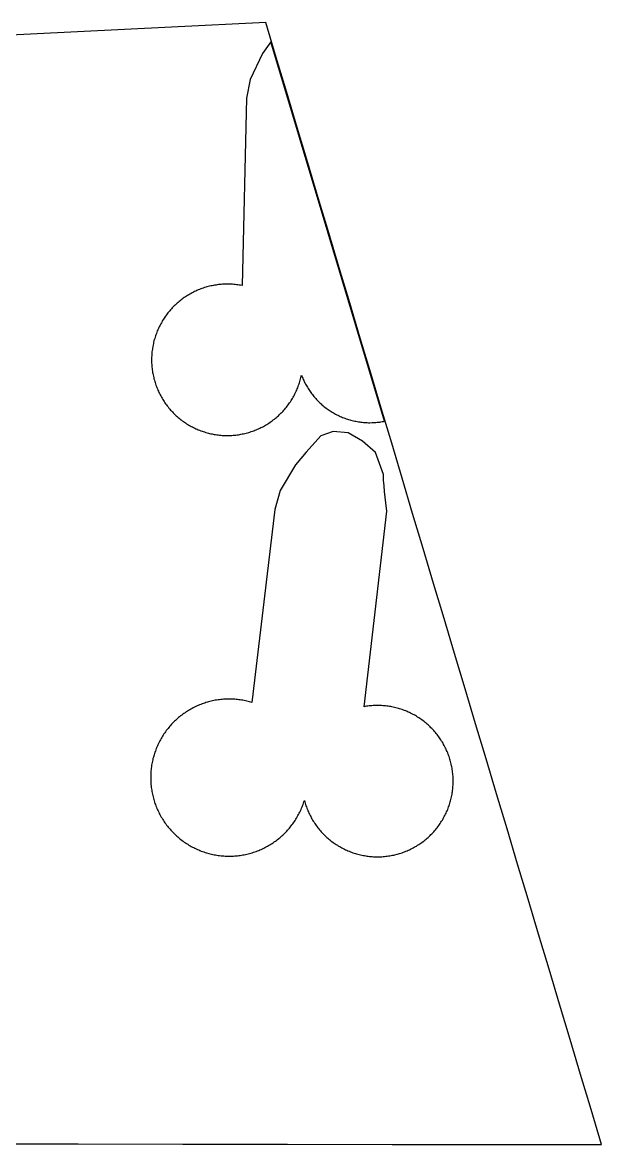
# Model space of a CAD drawing. Extents: x -246 to 246, y -104 to 199.
# Drawn here: x -198.97 to -189.15, y 159.18 to 178.22 of the extents above; entities that cross this region are included whole.
import ezdxf

# ---------------------------------------------------------------- set-up
doc = ezdxf.new("R2010")
doc.units = 0
doc.layers.add('Add_Red', color=1, linetype='Continuous')
doc.layers.add('Outline_Red', color=1, linetype='Continuous')

msp = doc.modelspace()

# ---------------------------------------------------------------- linework, layer by layer
at = {"layer": 'Add_Red'}
for points in [[(-195.464, 171.213), (-195.441, 171.213), (-195.419, 171.214), (-195.397, 171.216), (-195.374, 171.218), (-195.352, 171.22), (-195.33, 171.223), (-195.307, 171.226), (-195.285, 171.229), (-195.263, 171.233), (-195.241, 171.238), (-195.219, 171.242), (-195.197, 171.247), (-195.176, 171.253), (-195.154, 171.258), (-195.132, 171.265), (-195.111, 171.271), (-195.09, 171.278), (-195.068, 171.285), (-195.047, 171.293), (-195.026, 171.301), (-195.006, 171.309), (-194.985, 171.318), (-194.965, 171.327), (-194.944, 171.336), (-194.924, 171.346), (-194.904, 171.356), (-194.884, 171.367), (-194.865, 171.378), (-194.845, 171.389), (-194.826, 171.4), (-194.807, 171.412), (-194.788, 171.424), (-194.77, 171.437), (-194.751, 171.45), (-194.733, 171.463), (-194.715, 171.476), (-194.697, 171.49), (-194.68, 171.504), (-194.663, 171.519), (-194.646, 171.533), (-194.629, 171.548), (-194.613, 171.564), (-194.597, 171.579), (-194.581, 171.595), (-194.565, 171.611), (-194.55, 171.627), (-194.535, 171.644), (-194.52, 171.661), (-194.506, 171.678), (-194.492, 171.696), (-194.478, 171.713), (-194.464, 171.731), (-194.451, 171.749), (-194.438, 171.768), (-194.426, 171.786), (-194.413, 171.805), (-194.401, 171.824), (-194.39, 171.843), (-194.379, 171.862), (-194.368, 171.882), (-194.357, 171.902), (-194.347, 171.922), (-194.337, 171.942), (-194.328, 171.962), (-194.318, 171.983), (-194.31, 172.003), (-194.301, 172.024), (-194.293, 172.045), (-194.285, 172.066), (-194.278, 172.087), (-194.271, 172.108), (-194.265, 172.13), (-194.258, 172.151), (-194.253, 172.173), (-194.247, 172.195), (-194.242, 172.217), (-194.237, 172.239), (-194.224, 172.204), (-194.216, 172.184), (-194.207, 172.164), (-194.198, 172.144), (-194.189, 172.125), (-194.179, 172.106), (-194.169, 172.086), (-194.159, 172.067), (-194.148, 172.049), (-194.137, 172.03), (-194.126, 172.012), (-194.114, 171.993), (-194.102, 171.975), (-194.09, 171.958), (-194.078, 171.94), (-194.065, 171.923), (-194.052, 171.906), (-194.038, 171.889), (-194.025, 171.872), (-194.011, 171.856), (-193.996, 171.839), (-193.982, 171.824), (-193.967, 171.808), (-193.952, 171.793), (-193.936, 171.777), (-193.921, 171.763), (-193.905, 171.748), (-193.889, 171.734), (-193.872, 171.72), (-193.855, 171.706), (-193.839, 171.692), (-193.821, 171.679), (-193.804, 171.666), (-193.786, 171.654), (-193.769, 171.642), (-193.751, 171.63), (-193.732, 171.618), (-193.714, 171.607), (-193.695, 171.596), (-193.677, 171.585), (-193.658, 171.575), (-193.639, 171.565), (-193.619, 171.555), (-193.6, 171.546), (-193.58, 171.537), (-193.56, 171.529), (-193.54, 171.52), (-193.52, 171.512), (-193.5, 171.505), (-193.48, 171.498), (-193.459, 171.491), (-193.439, 171.484), (-193.418, 171.478), (-193.397, 171.472), (-193.376, 171.467), (-193.355, 171.462), (-193.334, 171.457), (-193.313, 171.453), (-193.292, 171.449), (-193.27, 171.445), (-193.249, 171.442), (-193.228, 171.439), (-193.206, 171.437), (-193.185, 171.435), (-193.163, 171.433), (-193.142, 171.432), (-193.12, 171.431), (-193.099, 171.43), (-193.077, 171.43), (-193.039, 171.431), (-193.018, 171.432), (-192.996, 171.433), (-192.975, 171.434), (-192.953, 171.436), (-192.932, 171.439), (-192.91, 171.441), (-192.889, 171.445), (-192.868, 171.448), (-192.847, 171.452), (-192.829, 171.455), (-194.755, 177.895), (-194.897, 177.692), (-195.109, 177.252), (-195.168, 176.934), (-195.244, 173.756), (-195.272, 173.761), (-195.295, 173.765), (-195.317, 173.768), (-195.339, 173.771), (-195.361, 173.774), (-195.384, 173.776), (-195.406, 173.778), (-195.428, 173.779), (-195.451, 173.78), (-195.473, 173.78), (-195.495, 173.781), (-195.531, 173.78), (-195.554, 173.779), (-195.576, 173.778), (-195.598, 173.777), (-195.621, 173.775), (-195.643, 173.772), (-195.665, 173.769), (-195.687, 173.766), (-195.71, 173.763), (-195.732, 173.759), (-195.754, 173.754), (-195.776, 173.75), (-195.797, 173.745), (-195.819, 173.739), (-195.841, 173.733), (-195.862, 173.727), (-195.884, 173.721), (-195.905, 173.714), (-195.926, 173.706), (-195.947, 173.699), (-195.968, 173.69), (-195.989, 173.682), (-196.01, 173.673), (-196.03, 173.664), (-196.05, 173.655), (-196.07, 173.645), (-196.09, 173.635), (-196.11, 173.624), (-196.13, 173.613), (-196.149, 173.602), (-196.168, 173.59), (-196.187, 173.578), (-196.206, 173.566), (-196.225, 173.554), (-196.243, 173.541), (-196.261, 173.527), (-196.279, 173.514), (-196.297, 173.5), (-196.314, 173.486), (-196.331, 173.472), (-196.348, 173.457), (-196.365, 173.442), (-196.381, 173.426), (-196.397, 173.411), (-196.413, 173.395), (-196.429, 173.379), (-196.444, 173.362), (-196.459, 173.346), (-196.473, 173.329), (-196.488, 173.312), (-196.502, 173.294), (-196.516, 173.276), (-196.529, 173.259), (-196.542, 173.24), (-196.555, 173.222), (-196.568, 173.203), (-196.58, 173.185), (-196.592, 173.166), (-196.603, 173.146), (-196.614, 173.127), (-196.625, 173.107), (-196.636, 173.087), (-196.646, 173.067), (-196.656, 173.047), (-196.665, 173.027), (-196.674, 173.006), (-196.683, 172.986), (-196.691, 172.965), (-196.699, 172.944), (-196.707, 172.923), (-196.714, 172.902), (-196.721, 172.88), (-196.727, 172.859), (-196.734, 172.837), (-196.739, 172.816), (-196.745, 172.794), (-196.75, 172.772), (-196.754, 172.75), (-196.76, 172.719), (-196.764, 172.697), (-196.767, 172.675), (-196.77, 172.653), (-196.773, 172.631), (-196.775, 172.608), (-196.777, 172.586), (-196.778, 172.564), (-196.779, 172.541), (-196.78, 172.519), (-196.78, 172.496), (-196.779, 172.463), (-196.779, 172.44), (-196.777, 172.418), (-196.776, 172.395), (-196.774, 172.373), (-196.771, 172.351), (-196.769, 172.329), (-196.766, 172.306), (-196.762, 172.284), (-196.758, 172.262), (-196.754, 172.24), (-196.749, 172.218), (-196.744, 172.196), (-196.739, 172.175), (-196.733, 172.153), (-196.727, 172.131), (-196.72, 172.11), (-196.713, 172.089), (-196.706, 172.068), (-196.698, 172.046), (-196.69, 172.026), (-196.682, 172.005), (-196.673, 171.984), (-196.664, 171.964), (-196.655, 171.943), (-196.645, 171.923), (-196.635, 171.903), (-196.624, 171.883), (-196.613, 171.864), (-196.602, 171.844), (-196.59, 171.825), (-196.579, 171.806), (-196.566, 171.787), (-196.554, 171.769), (-196.541, 171.75), (-196.528, 171.732), (-196.514, 171.714), (-196.5, 171.697), (-196.486, 171.679), (-196.472, 171.662), (-196.457, 171.645), (-196.442, 171.629), (-196.427, 171.612), (-196.411, 171.596), (-196.395, 171.58), (-196.379, 171.565), (-196.363, 171.549), (-196.346, 171.534), (-196.329, 171.52), (-196.312, 171.505), (-196.295, 171.491), (-196.277, 171.477), (-196.259, 171.464), (-196.241, 171.451), (-196.223, 171.438), (-196.204, 171.425), (-196.185, 171.413), (-196.166, 171.401), (-196.147, 171.39), (-196.128, 171.379), (-196.108, 171.368), (-196.088, 171.357), (-196.068, 171.347), (-196.048, 171.337), (-196.028, 171.328), (-196.007, 171.319), (-195.987, 171.31), (-195.966, 171.301), (-195.945, 171.293), (-195.924, 171.286), (-195.903, 171.278), (-195.881, 171.272), (-195.86, 171.265), (-195.838, 171.259), (-195.817, 171.253), (-195.795, 171.248), (-195.773, 171.243), (-195.751, 171.238), (-195.718, 171.232), (-195.696, 171.228), (-195.674, 171.225), (-195.652, 171.222), (-195.63, 171.219), (-195.607, 171.217), (-195.585, 171.215), (-195.563, 171.214), (-195.54, 171.213), (-195.518, 171.212), (-195.495, 171.212), (-195.464, 171.213)], [(-192.917, 164.064), (-192.895, 164.065), (-192.873, 164.066), (-192.85, 164.068), (-192.828, 164.07), (-192.806, 164.072), (-192.783, 164.075), (-192.761, 164.078), (-192.739, 164.081), (-192.717, 164.085), (-192.695, 164.089), (-192.673, 164.094), (-192.651, 164.099), (-192.615, 164.108), (-192.593, 164.114), (-192.572, 164.12), (-192.551, 164.127), (-192.529, 164.134), (-192.508, 164.141), (-192.487, 164.149), (-192.466, 164.158), (-192.446, 164.166), (-192.425, 164.175), (-192.405, 164.184), (-192.385, 164.194), (-192.365, 164.204), (-192.345, 164.214), (-192.325, 164.225), (-192.305, 164.236), (-192.286, 164.247), (-192.267, 164.259), (-192.248, 164.271), (-192.229, 164.284), (-192.211, 164.296), (-192.193, 164.309), (-192.175, 164.323), (-192.157, 164.336), (-192.139, 164.35), (-192.122, 164.364), (-192.105, 164.379), (-192.088, 164.394), (-192.072, 164.409), (-192.056, 164.424), (-192.04, 164.44), (-192.024, 164.456), (-192.008, 164.472), (-191.993, 164.489), (-191.978, 164.506), (-191.964, 164.523), (-191.95, 164.54), (-191.936, 164.557), (-191.922, 164.575), (-191.909, 164.593), (-191.896, 164.611), (-191.883, 164.63), (-191.871, 164.649), (-191.859, 164.667), (-191.847, 164.687), (-191.836, 164.706), (-191.825, 164.725), (-191.814, 164.745), (-191.804, 164.765), (-191.794, 164.785), (-191.784, 164.805), (-191.775, 164.826), (-191.766, 164.846), (-191.757, 164.867), (-191.749, 164.888), (-191.741, 164.909), (-191.734, 164.93), (-191.726, 164.951), (-191.72, 164.972), (-191.713, 164.994), (-191.707, 165.015), (-191.702, 165.037), (-191.697, 165.059), (-191.692, 165.081), (-191.687, 165.103), (-191.683, 165.125), (-191.679, 165.147), (-191.676, 165.169), (-191.673, 165.191), (-191.671, 165.214), (-191.669, 165.236), (-191.667, 165.258), (-191.665, 165.281), (-191.664, 165.303), (-191.664, 165.325), (-191.664, 165.348), (-191.664, 165.388), (-191.665, 165.41), (-191.666, 165.433), (-191.668, 165.455), (-191.67, 165.477), (-191.673, 165.5), (-191.675, 165.522), (-191.679, 165.544), (-191.682, 165.566), (-191.686, 165.588), (-191.691, 165.61), (-191.697, 165.636), (-191.702, 165.658), (-191.707, 165.68), (-191.713, 165.702), (-191.72, 165.723), (-191.726, 165.744), (-191.734, 165.766), (-191.741, 165.787), (-191.749, 165.808), (-191.757, 165.829), (-191.766, 165.849), (-191.775, 165.87), (-191.784, 165.89), (-191.794, 165.91), (-191.804, 165.93), (-191.814, 165.95), (-191.825, 165.97), (-191.836, 165.99), (-191.847, 166.009), (-191.859, 166.028), (-191.871, 166.047), (-191.883, 166.066), (-191.896, 166.084), (-191.909, 166.102), (-191.922, 166.12), (-191.936, 166.138), (-191.95, 166.156), (-191.964, 166.173), (-191.978, 166.19), (-191.993, 166.207), (-192.008, 166.223), (-192.024, 166.239), (-192.04, 166.255), (-192.056, 166.271), (-192.072, 166.287), (-192.088, 166.302), (-192.105, 166.316), (-192.122, 166.331), (-192.139, 166.345), (-192.157, 166.359), (-192.175, 166.373), (-192.193, 166.386), (-192.211, 166.399), (-192.229, 166.412), (-192.248, 166.424), (-192.267, 166.436), (-192.286, 166.448), (-192.305, 166.459), (-192.325, 166.47), (-192.345, 166.481), (-192.365, 166.491), (-192.385, 166.501), (-192.405, 166.511), (-192.425, 166.52), (-192.446, 166.529), (-192.466, 166.538), (-192.487, 166.546), (-192.508, 166.554), (-192.529, 166.561), (-192.551, 166.569), (-192.572, 166.575), (-192.593, 166.582), (-192.615, 166.588), (-192.637, 166.593), (-192.659, 166.598), (-192.68, 166.603), (-192.702, 166.608), (-192.724, 166.612), (-192.746, 166.616), (-192.769, 166.619), (-192.791, 166.622), (-192.813, 166.624), (-192.835, 166.626), (-192.858, 166.628), (-192.88, 166.63), (-192.902, 166.631), (-192.925, 166.631), (-192.947, 166.631), (-192.976, 166.631), (-192.998, 166.63), (-193.02, 166.629), (-193.043, 166.628), (-193.065, 166.626), (-193.087, 166.624), (-193.11, 166.621), (-193.132, 166.618), (-193.154, 166.615), (-193.176, 166.611), (-192.787, 169.929), (-192.807, 170.071), (-192.819, 170.166), (-192.829, 170.262), (-192.837, 170.357), (-192.844, 170.453), (-192.848, 170.548), (-192.982, 170.925), (-193.201, 171.118), (-193.445, 171.257), (-193.697, 171.278), (-193.907, 171.207), (-194.157, 170.929), (-194.337, 170.716), (-194.6, 170.282), (-194.691, 169.959), (-195.079, 166.684), (-195.118, 166.694), (-195.14, 166.7), (-195.163, 166.706), (-195.185, 166.711), (-195.208, 166.715), (-195.231, 166.72), (-195.254, 166.723), (-195.277, 166.727), (-195.3, 166.73), (-195.323, 166.733), (-195.346, 166.735), (-195.37, 166.737), (-195.393, 166.738), (-195.416, 166.739), (-195.439, 166.74), (-195.463, 166.74), (-195.49, 166.74), (-195.514, 166.739), (-195.537, 166.738), (-195.56, 166.736), (-195.583, 166.734), (-195.606, 166.732), (-195.63, 166.729), (-195.653, 166.726), (-195.676, 166.723), (-195.699, 166.719), (-195.721, 166.715), (-195.744, 166.71), (-195.767, 166.705), (-195.789, 166.699), (-195.812, 166.693), (-195.834, 166.687), (-195.857, 166.68), (-195.879, 166.673), (-195.901, 166.666), (-195.923, 166.658), (-195.944, 166.65), (-195.966, 166.641), (-195.988, 166.632), (-196.009, 166.623), (-196.03, 166.613), (-196.051, 166.603), (-196.072, 166.593), (-196.092, 166.582), (-196.113, 166.571), (-196.133, 166.559), (-196.153, 166.547), (-196.173, 166.535), (-196.192, 166.522), (-196.212, 166.509), (-196.231, 166.496), (-196.25, 166.483), (-196.268, 166.469), (-196.287, 166.454), (-196.305, 166.44), (-196.323, 166.425), (-196.34, 166.41), (-196.358, 166.394), (-196.375, 166.379), (-196.392, 166.363), (-196.408, 166.346), (-196.424, 166.33), (-196.44, 166.313), (-196.456, 166.295), (-196.471, 166.278), (-196.486, 166.26), (-196.501, 166.242), (-196.516, 166.224), (-196.53, 166.206), (-196.543, 166.187), (-196.557, 166.168), (-196.57, 166.149), (-196.583, 166.129), (-196.595, 166.109), (-196.607, 166.09), (-196.619, 166.07), (-196.63, 166.049), (-196.641, 166.029), (-196.652, 166.008), (-196.662, 165.987), (-196.672, 165.966), (-196.682, 165.945), (-196.691, 165.924), (-196.7, 165.902), (-196.708, 165.88), (-196.716, 165.859), (-196.724, 165.837), (-196.731, 165.815), (-196.738, 165.792), (-196.75, 165.752), (-196.756, 165.73), (-196.761, 165.707), (-196.766, 165.684), (-196.771, 165.662), (-196.775, 165.639), (-196.779, 165.616), (-196.782, 165.593), (-196.785, 165.57), (-196.788, 165.547), (-196.79, 165.523), (-196.792, 165.5), (-196.793, 165.477), (-196.794, 165.454), (-196.795, 165.431), (-196.795, 165.407), (-196.795, 165.381), (-196.794, 165.358), (-196.793, 165.335), (-196.792, 165.312), (-196.79, 165.289), (-196.788, 165.265), (-196.785, 165.242), (-196.782, 165.219), (-196.778, 165.196), (-196.774, 165.173), (-196.77, 165.15), (-196.766, 165.128), (-196.76, 165.105), (-196.755, 165.082), (-196.749, 165.06), (-196.743, 165.037), (-196.736, 165.015), (-196.729, 164.993), (-196.722, 164.971), (-196.714, 164.949), (-196.706, 164.927), (-196.697, 164.906), (-196.688, 164.884), (-196.679, 164.863), (-196.669, 164.842), (-196.659, 164.821), (-196.649, 164.8), (-196.638, 164.779), (-196.627, 164.759), (-196.615, 164.739), (-196.603, 164.719), (-196.591, 164.699), (-196.579, 164.679), (-196.566, 164.66), (-196.553, 164.641), (-196.539, 164.622), (-196.525, 164.603), (-196.511, 164.585), (-196.497, 164.567), (-196.482, 164.549), (-196.467, 164.531), (-196.451, 164.514), (-196.435, 164.497), (-196.419, 164.48), (-196.403, 164.463), (-196.386, 164.447), (-196.369, 164.431), (-196.352, 164.415), (-196.335, 164.4), (-196.317, 164.385), (-196.299, 164.37), (-196.281, 164.356), (-196.262, 164.341), (-196.244, 164.328), (-196.225, 164.314), (-196.206, 164.301), (-196.186, 164.288), (-196.166, 164.276), (-196.147, 164.264), (-196.127, 164.252), (-196.106, 164.24), (-196.086, 164.229), (-196.065, 164.219), (-196.044, 164.208), (-196.023, 164.198), (-196.002, 164.189), (-195.981, 164.18), (-195.959, 164.171), (-195.938, 164.162), (-195.916, 164.154), (-195.894, 164.146), (-195.872, 164.139), (-195.85, 164.132), (-195.807, 164.12), (-195.785, 164.114), (-195.762, 164.109), (-195.74, 164.104), (-195.717, 164.099), (-195.694, 164.095), (-195.671, 164.091), (-195.648, 164.088), (-195.625, 164.085), (-195.602, 164.082), (-195.579, 164.08), (-195.555, 164.078), (-195.532, 164.076), (-195.509, 164.075), (-195.486, 164.075), (-195.463, 164.075), (-195.439, 164.075), (-195.415, 164.075), (-195.392, 164.076), (-195.369, 164.078), (-195.346, 164.08), (-195.323, 164.082), (-195.3, 164.085), (-195.277, 164.088), (-195.254, 164.091), (-195.231, 164.095), (-195.208, 164.099), (-195.185, 164.104), (-195.162, 164.109), (-195.14, 164.114), (-195.117, 164.12), (-195.095, 164.126), (-195.072, 164.133), (-195.05, 164.14), (-195.028, 164.147), (-195.006, 164.155), (-194.984, 164.163), (-194.963, 164.172), (-194.941, 164.181), (-194.92, 164.19), (-194.899, 164.2), (-194.878, 164.21), (-194.857, 164.22), (-194.836, 164.231), (-194.816, 164.242), (-194.796, 164.253), (-194.776, 164.265), (-194.756, 164.277), (-194.736, 164.29), (-194.717, 164.303), (-194.698, 164.316), (-194.679, 164.329), (-194.66, 164.343), (-194.642, 164.357), (-194.623, 164.372), (-194.606, 164.387), (-194.588, 164.402), (-194.57, 164.417), (-194.553, 164.433), (-194.536, 164.449), (-194.52, 164.465), (-194.504, 164.482), (-194.488, 164.499), (-194.472, 164.516), (-194.456, 164.533), (-194.441, 164.551), (-194.427, 164.569), (-194.412, 164.587), (-194.398, 164.606), (-194.384, 164.624), (-194.371, 164.643), (-194.357, 164.662), (-194.345, 164.682), (-194.332, 164.702), (-194.32, 164.721), (-194.308, 164.741), (-194.297, 164.762), (-194.286, 164.782), (-194.275, 164.803), (-194.264, 164.824), (-194.254, 164.845), (-194.245, 164.866), (-194.236, 164.887), (-194.227, 164.909), (-194.218, 164.93), (-194.21, 164.952), (-194.202, 164.974), (-194.195, 164.996), (-194.188, 165.018), (-194.181, 164.994), (-194.175, 164.972), (-194.168, 164.951), (-194.161, 164.93), (-194.154, 164.909), (-194.146, 164.888), (-194.137, 164.867), (-194.129, 164.846), (-194.12, 164.826), (-194.111, 164.805), (-194.101, 164.785), (-194.091, 164.765), (-194.081, 164.745), (-194.07, 164.725), (-194.059, 164.706), (-194.048, 164.687), (-194.036, 164.667), (-194.024, 164.649), (-194.012, 164.63), (-193.999, 164.611), (-193.986, 164.593), (-193.972, 164.575), (-193.959, 164.557), (-193.945, 164.54), (-193.931, 164.523), (-193.916, 164.506), (-193.901, 164.489), (-193.886, 164.472), (-193.871, 164.456), (-193.855, 164.44), (-193.839, 164.424), (-193.823, 164.409), (-193.806, 164.394), (-193.789, 164.379), (-193.772, 164.364), (-193.755, 164.35), (-193.738, 164.336), (-193.72, 164.323), (-193.702, 164.309), (-193.684, 164.296), (-193.665, 164.284), (-193.646, 164.271), (-193.628, 164.259), (-193.608, 164.247), (-193.589, 164.236), (-193.57, 164.225), (-193.55, 164.214), (-193.53, 164.204), (-193.51, 164.194), (-193.49, 164.184), (-193.469, 164.175), (-193.449, 164.166), (-193.428, 164.158), (-193.407, 164.149), (-193.386, 164.141), (-193.365, 164.134), (-193.344, 164.127), (-193.323, 164.12), (-193.301, 164.114), (-193.28, 164.108), (-193.258, 164.102), (-193.236, 164.097), (-193.214, 164.092), (-193.192, 164.088), (-193.17, 164.084), (-193.148, 164.08), (-193.126, 164.077), (-193.104, 164.074), (-193.081, 164.071), (-193.059, 164.069), (-193.037, 164.067), (-193.014, 164.066), (-192.992, 164.065), (-192.97, 164.064), (-192.947, 164.064), (-192.917, 164.064)]]:
    msp.add_lwpolyline(points, dxfattribs=at)
at = {"layer": 'Outline_Red'}
for points in [[(-194.843, 178.221), (-196.441, 178.141), (-198.039, 178.061), (-199.637, 177.981), (-201.235, 177.901), (-202.833, 177.821), (-204.431, 177.741), (-206.029, 177.661), (-207.627, 177.581), (-209.225, 177.501), (-210.823, 177.421), (-212.421, 177.341), (-214.019, 177.261), (-215.617, 177.181), (-217.215, 177.101), (-218.813, 177.021), (-220.411, 176.941), (-222.009, 176.861)], [(-199.803, 159.193), (-198.027, 159.191), (-196.251, 159.189), (-194.475, 159.187), (-192.699, 159.185), (-190.923, 159.183), (-189.147, 159.181), (-189.325, 159.776), (-189.503, 160.371), (-189.681, 160.966), (-189.859, 161.561), (-190.037, 162.156), (-190.215, 162.751), (-190.393, 163.346), (-190.571, 163.941), (-190.749, 164.536), (-190.927, 165.131), (-191.105, 165.726), (-191.283, 166.321), (-191.461, 166.916), (-191.639, 167.511), (-191.817, 168.106), (-191.995, 168.701), (-192.173, 169.296), (-192.351, 169.891), (-192.529, 170.486), (-192.707, 171.081), (-192.885, 171.676), (-193.063, 172.271), (-193.241, 172.866), (-193.419, 173.461), (-193.597, 174.056), (-193.775, 174.651), (-193.953, 175.246), (-194.131, 175.841), (-194.309, 176.436), (-194.487, 177.031), (-194.665, 177.626), (-194.843, 178.221)]]:
    msp.add_lwpolyline(points, dxfattribs=at)

doc.saveas('drawing.dxf')
